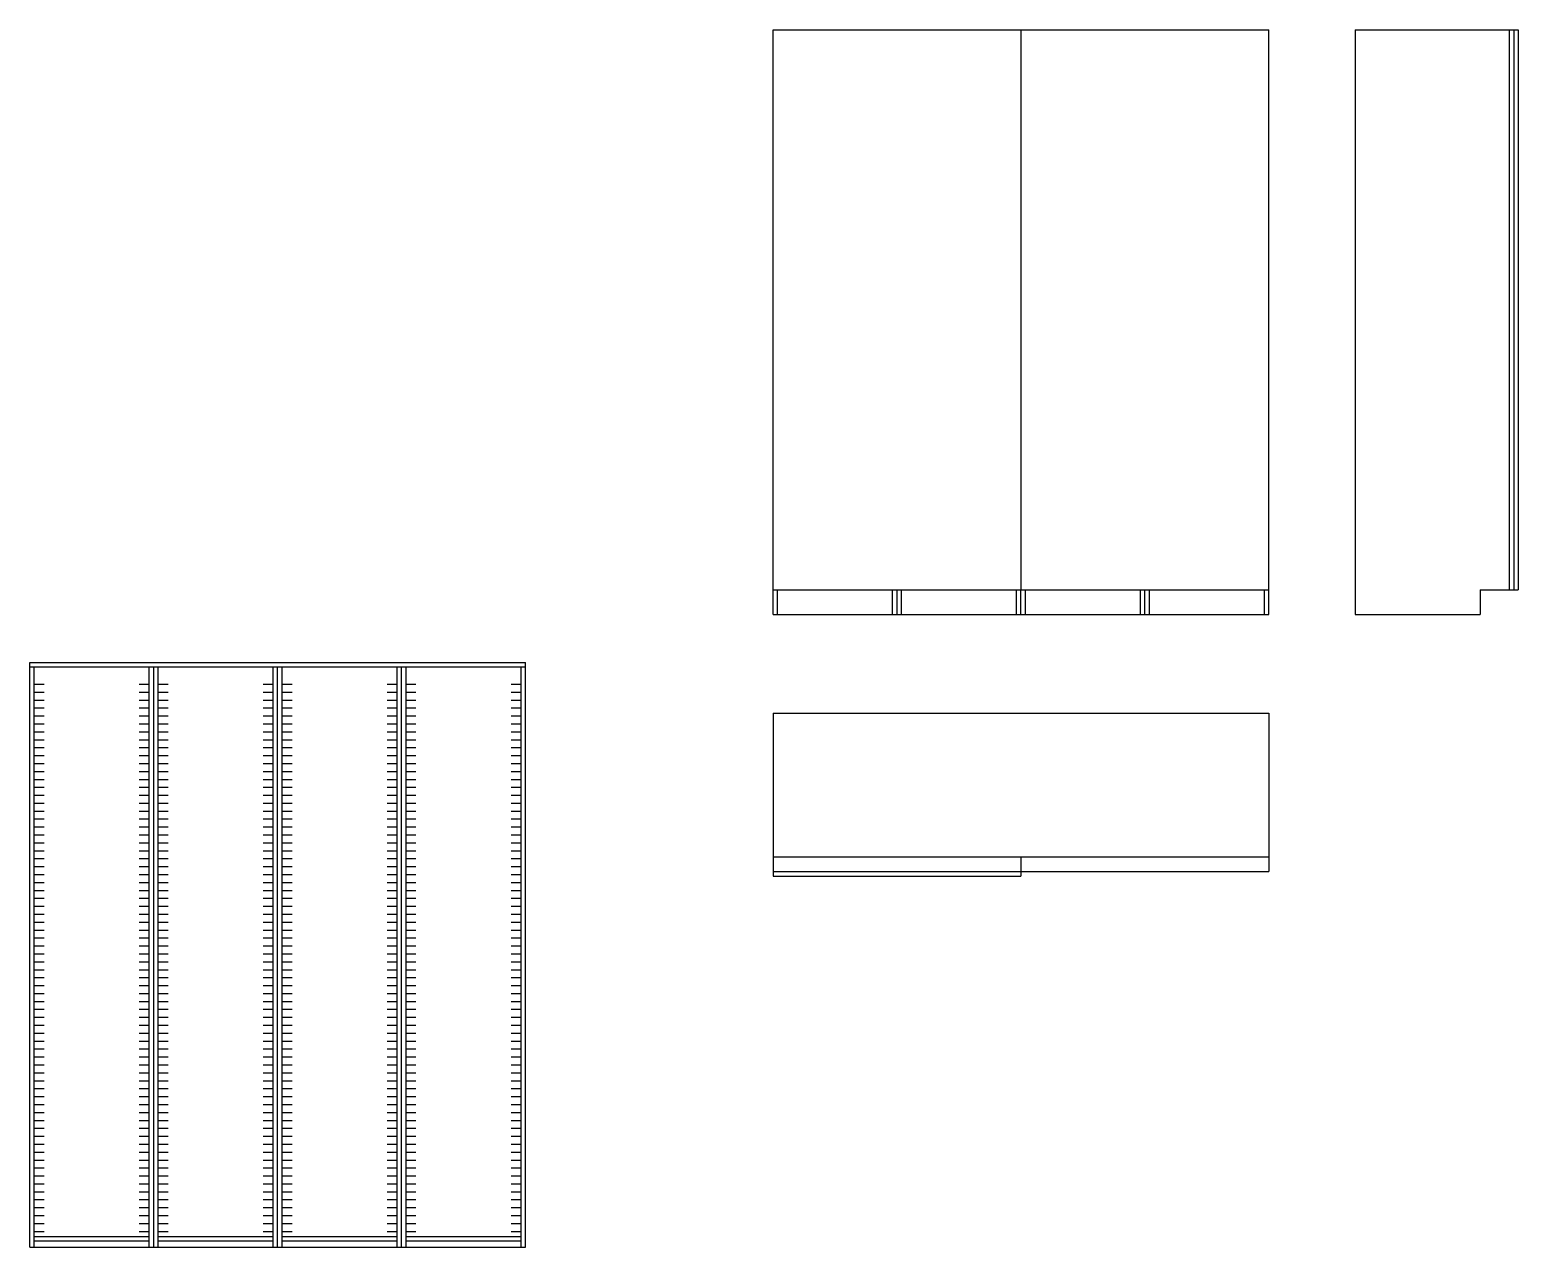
# Model space of a CAD drawing. Header units: millimetres. Extents: x 1528 to 3291, y 305 to 1763.
# Drawn here: x 2628 to 3228, y 1271 to 1763 of the extents above; entities that cross this region are included whole.
import ezdxf

# ---------------------------------------------------------------- set-up
doc = ezdxf.new("R2010")
doc.units = ezdxf.units.MM

msp = doc.modelspace()

# ---------------------------------------------------------------- linework, layer by layer
for p, q in [((2927.77, 1526.63), (2927.77, 1762.63)), ((2927.77, 1762.63), (3127.77, 1762.63)), ((3027.77, 1762.63), (3027.77, 1536.63)), ((3127.77, 1526.63), (3127.77, 1762.63)), ((3162.58, 1762.63), (3162.58, 1526.63)), ((3162.58, 1762.63), (3228.38, 1762.63)), ((3224.78, 1762.63), (3224.78, 1536.63)), ((3226.58, 1762.63), (3226.58, 1536.63)), ((3228.38, 1762.63), (3228.38, 1536.63)), ((3228.38, 1762.63), (3228.38, 1536.63)), ((2927.77, 1536.63), (3127.77, 1536.63)), ((2929.57, 1526.63), (2929.57, 1536.63)), ((2975.97, 1526.63), (2975.97, 1536.63)), ((2977.77, 1526.63), (2977.77, 1536.63)), ((2979.57, 1526.63), (2979.57, 1536.63)), ((3025.97, 1526.63), (3025.97, 1536.63)), ((3027.77, 1526.63), (3027.77, 1536.63)), ((3029.57, 1526.63), (3029.57, 1536.63)), ((3075.97, 1526.63), (3075.97, 1536.63)), ((3077.77, 1526.63), (3077.77, 1536.63)), ((3079.57, 1526.63), (3079.57, 1536.63)), ((3125.97, 1526.63), (3125.97, 1536.63)), ((3212.98, 1536.63), (3228.38, 1536.63)), ((3212.98, 1536.63), (3212.98, 1526.63)), ((2927.77, 1526.63), (3127.77, 1526.63)), ((3162.58, 1526.63), (3212.98, 1526.63)), ((2627.91, 1271.37), (2627.91, 1507.37)), ((2627.91, 1507.37), (2827.91, 1507.37)), ((2827.91, 1271.37), (2827.91, 1507.37)), ((2627.91, 1505.57), (2827.91, 1505.57)), ((2629.71, 1271.37), (2629.71, 1505.57)), ((2676.11, 1271.37), (2676.11, 1505.57)), ((2677.91, 1271.37), (2677.91, 1505.57)), ((2679.71, 1271.37), (2679.71, 1505.57)), ((2726.11, 1271.37), (2726.11, 1505.57)), ((2727.91, 1271.37), (2727.91, 1505.57)), ((2729.71, 1271.37), (2729.71, 1505.57)), ((2776.11, 1271.37), (2776.11, 1505.57)), ((2777.91, 1271.37), (2777.91, 1505.57)), ((2779.71, 1271.37), (2779.71, 1505.57)), ((2826.11, 1271.37), (2826.11, 1505.57)), ((2927.77, 1486.84), (2927.77, 1421.04)), ((2927.77, 1486.84), (3127.77, 1486.84)), ((3127.77, 1486.84), (3127.77, 1423.04)), ((2927.77, 1428.84), (3127.77, 1428.84)), ((3027.77, 1428.84), (3027.77, 1421.04)), ((2927.77, 1423.04), (3127.77, 1423.04)), ((2927.77, 1421.04), (3027.77, 1421.04)), ((2629.71, 1275.77), (2676.11, 1275.77)), ((2629.71, 1273.97), (2676.11, 1273.97)), ((2679.71, 1275.77), (2726.11, 1275.77)), ((2679.71, 1273.97), (2726.11, 1273.97)), ((2729.71, 1275.77), (2776.11, 1275.77)), ((2729.71, 1273.97), (2776.11, 1273.97)), ((2779.71, 1275.77), (2826.11, 1275.77)), ((2779.71, 1273.97), (2826.11, 1273.97)), ((2627.91, 1271.37), (2827.91, 1271.37))]:
    msp.add_line(p, q)
at = {"color": 7, "true_color": 0xedefed}
for p, q in [((2629.71, 1498.57), (2633.71, 1498.57)), ((2629.71, 1495.37), (2633.71, 1495.37)), ((2672.11, 1498.57), (2676.11, 1498.57)), ((2672.11, 1495.37), (2676.11, 1495.37)), ((2679.71, 1498.57), (2683.71, 1498.57)), ((2679.71, 1495.37), (2683.71, 1495.37)), ((2722.11, 1498.57), (2726.11, 1498.57)), ((2722.11, 1495.37), (2726.11, 1495.37)), ((2729.71, 1498.57), (2733.71, 1498.57)), ((2729.71, 1495.37), (2733.71, 1495.37)), ((2772.11, 1498.57), (2776.11, 1498.57)), ((2772.11, 1495.37), (2776.11, 1495.37)), ((2779.71, 1498.57), (2783.71, 1498.57)), ((2779.71, 1495.37), (2783.71, 1495.37)), ((2822.11, 1498.57), (2826.11, 1498.57)), ((2822.11, 1495.37), (2826.11, 1495.37)), ((2629.71, 1492.17), (2633.71, 1492.17)), ((2672.11, 1492.17), (2676.11, 1492.17)), ((2679.71, 1492.17), (2683.71, 1492.17)), ((2722.11, 1492.17), (2726.11, 1492.17)), ((2729.71, 1492.17), (2733.71, 1492.17)), ((2772.11, 1492.17), (2776.11, 1492.17)), ((2779.71, 1492.17), (2783.71, 1492.17)), ((2822.11, 1492.17), (2826.11, 1492.17)), ((2629.71, 1488.97), (2633.71, 1488.97)), ((2629.71, 1485.77), (2633.71, 1485.77)), ((2672.11, 1488.97), (2676.11, 1488.97)), ((2672.11, 1485.77), (2676.11, 1485.77)), ((2679.71, 1488.97), (2683.71, 1488.97)), ((2679.71, 1485.77), (2683.71, 1485.77)), ((2722.11, 1488.97), (2726.11, 1488.97)), ((2722.11, 1485.77), (2726.11, 1485.77)), ((2729.71, 1488.97), (2733.71, 1488.97)), ((2729.71, 1485.77), (2733.71, 1485.77)), ((2772.11, 1488.97), (2776.11, 1488.97)), ((2772.11, 1485.77), (2776.11, 1485.77)), ((2779.71, 1488.97), (2783.71, 1488.97)), ((2779.71, 1485.77), (2783.71, 1485.77)), ((2822.11, 1488.97), (2826.11, 1488.97)), ((2822.11, 1485.77), (2826.11, 1485.77)), ((2629.71, 1482.57), (2633.71, 1482.57)), ((2629.71, 1479.37), (2633.71, 1479.37)), ((2672.11, 1482.57), (2676.11, 1482.57)), ((2672.11, 1479.37), (2676.11, 1479.37)), ((2679.71, 1482.57), (2683.71, 1482.57)), ((2679.71, 1479.37), (2683.71, 1479.37)), ((2722.11, 1482.57), (2726.11, 1482.57)), ((2722.11, 1479.37), (2726.11, 1479.37)), ((2729.71, 1482.57), (2733.71, 1482.57)), ((2729.71, 1479.37), (2733.71, 1479.37)), ((2772.11, 1482.57), (2776.11, 1482.57)), ((2772.11, 1479.37), (2776.11, 1479.37)), ((2779.71, 1482.57), (2783.71, 1482.57)), ((2779.71, 1479.37), (2783.71, 1479.37)), ((2822.11, 1482.57), (2826.11, 1482.57)), ((2822.11, 1479.37), (2826.11, 1479.37)), ((2629.71, 1476.17), (2633.71, 1476.17)), ((2629.71, 1472.97), (2633.71, 1472.97)), ((2672.11, 1476.17), (2676.11, 1476.17)), ((2672.11, 1472.97), (2676.11, 1472.97)), ((2679.71, 1476.17), (2683.71, 1476.17)), ((2679.71, 1472.97), (2683.71, 1472.97)), ((2722.11, 1476.17), (2726.11, 1476.17)), ((2722.11, 1472.97), (2726.11, 1472.97)), ((2729.71, 1476.17), (2733.71, 1476.17)), ((2729.71, 1472.97), (2733.71, 1472.97)), ((2772.11, 1476.17), (2776.11, 1476.17)), ((2772.11, 1472.97), (2776.11, 1472.97)), ((2779.71, 1476.17), (2783.71, 1476.17)), ((2779.71, 1472.97), (2783.71, 1472.97)), ((2822.11, 1476.17), (2826.11, 1476.17)), ((2822.11, 1472.97), (2826.11, 1472.97)), ((2629.71, 1469.77), (2633.71, 1469.77)), ((2629.71, 1466.57), (2633.71, 1466.57)), ((2672.11, 1469.77), (2676.11, 1469.77)), ((2672.11, 1466.57), (2676.11, 1466.57)), ((2679.71, 1469.77), (2683.71, 1469.77)), ((2679.71, 1466.57), (2683.71, 1466.57)), ((2722.11, 1469.77), (2726.11, 1469.77)), ((2722.11, 1466.57), (2726.11, 1466.57)), ((2729.71, 1469.77), (2733.71, 1469.77)), ((2729.71, 1466.57), (2733.71, 1466.57)), ((2772.11, 1469.77), (2776.11, 1469.77)), ((2772.11, 1466.57), (2776.11, 1466.57)), ((2779.71, 1469.77), (2783.71, 1469.77)), ((2779.71, 1466.57), (2783.71, 1466.57)), ((2822.11, 1469.77), (2826.11, 1469.77)), ((2822.11, 1466.57), (2826.11, 1466.57)), ((2629.71, 1463.37), (2633.71, 1463.37)), ((2629.71, 1460.17), (2633.71, 1460.17)), ((2672.11, 1463.37), (2676.11, 1463.37)), ((2672.11, 1460.17), (2676.11, 1460.17)), ((2679.71, 1463.37), (2683.71, 1463.37)), ((2679.71, 1460.17), (2683.71, 1460.17)), ((2722.11, 1463.37), (2726.11, 1463.37)), ((2722.11, 1460.17), (2726.11, 1460.17)), ((2729.71, 1463.37), (2733.71, 1463.37)), ((2729.71, 1460.17), (2733.71, 1460.17)), ((2772.11, 1463.37), (2776.11, 1463.37)), ((2772.11, 1460.17), (2776.11, 1460.17)), ((2779.71, 1463.37), (2783.71, 1463.37)), ((2779.71, 1460.17), (2783.71, 1460.17)), ((2822.11, 1463.37), (2826.11, 1463.37)), ((2822.11, 1460.17), (2826.11, 1460.17)), ((2629.71, 1456.97), (2633.71, 1456.97)), ((2629.71, 1453.77), (2633.71, 1453.77)), ((2672.11, 1456.97), (2676.11, 1456.97)), ((2672.11, 1453.77), (2676.11, 1453.77)), ((2679.71, 1456.97), (2683.71, 1456.97)), ((2679.71, 1453.77), (2683.71, 1453.77)), ((2722.11, 1456.97), (2726.11, 1456.97)), ((2722.11, 1453.77), (2726.11, 1453.77)), ((2729.71, 1456.97), (2733.71, 1456.97)), ((2729.71, 1453.77), (2733.71, 1453.77)), ((2772.11, 1456.97), (2776.11, 1456.97)), ((2772.11, 1453.77), (2776.11, 1453.77)), ((2779.71, 1456.97), (2783.71, 1456.97)), ((2779.71, 1453.77), (2783.71, 1453.77)), ((2822.11, 1456.97), (2826.11, 1456.97)), ((2822.11, 1453.77), (2826.11, 1453.77)), ((2629.71, 1450.57), (2633.71, 1450.57)), ((2629.71, 1447.37), (2633.71, 1447.37)), ((2672.11, 1450.57), (2676.11, 1450.57)), ((2672.11, 1447.37), (2676.11, 1447.37)), ((2679.71, 1450.57), (2683.71, 1450.57)), ((2679.71, 1447.37), (2683.71, 1447.37)), ((2722.11, 1450.57), (2726.11, 1450.57)), ((2722.11, 1447.37), (2726.11, 1447.37)), ((2729.71, 1450.57), (2733.71, 1450.57)), ((2729.71, 1447.37), (2733.71, 1447.37)), ((2772.11, 1450.57), (2776.11, 1450.57)), ((2772.11, 1447.37), (2776.11, 1447.37)), ((2779.71, 1450.57), (2783.71, 1450.57)), ((2779.71, 1447.37), (2783.71, 1447.37)), ((2822.11, 1450.57), (2826.11, 1450.57)), ((2822.11, 1447.37), (2826.11, 1447.37)), ((2629.71, 1444.17), (2633.71, 1444.17)), ((2672.11, 1444.17), (2676.11, 1444.17)), ((2679.71, 1444.17), (2683.71, 1444.17)), ((2722.11, 1444.17), (2726.11, 1444.17)), ((2729.71, 1444.17), (2733.71, 1444.17)), ((2772.11, 1444.17), (2776.11, 1444.17)), ((2779.71, 1444.17), (2783.71, 1444.17)), ((2822.11, 1444.17), (2826.11, 1444.17)), ((2629.71, 1440.97), (2633.71, 1440.97)), ((2629.71, 1437.77), (2633.71, 1437.77)), ((2672.11, 1440.97), (2676.11, 1440.97)), ((2672.11, 1437.77), (2676.11, 1437.77)), ((2679.71, 1440.97), (2683.71, 1440.97)), ((2679.71, 1437.77), (2683.71, 1437.77)), ((2722.11, 1440.97), (2726.11, 1440.97)), ((2722.11, 1437.77), (2726.11, 1437.77)), ((2729.71, 1440.97), (2733.71, 1440.97)), ((2729.71, 1437.77), (2733.71, 1437.77)), ((2772.11, 1440.97), (2776.11, 1440.97)), ((2772.11, 1437.77), (2776.11, 1437.77)), ((2779.71, 1440.97), (2783.71, 1440.97)), ((2779.71, 1437.77), (2783.71, 1437.77)), ((2822.11, 1440.97), (2826.11, 1440.97)), ((2822.11, 1437.77), (2826.11, 1437.77)), ((2629.71, 1434.57), (2633.71, 1434.57)), ((2629.71, 1431.37), (2633.71, 1431.37)), ((2672.11, 1434.57), (2676.11, 1434.57)), ((2672.11, 1431.37), (2676.11, 1431.37)), ((2679.71, 1434.57), (2683.71, 1434.57)), ((2679.71, 1431.37), (2683.71, 1431.37)), ((2722.11, 1434.57), (2726.11, 1434.57)), ((2722.11, 1431.37), (2726.11, 1431.37)), ((2729.71, 1434.57), (2733.71, 1434.57)), ((2729.71, 1431.37), (2733.71, 1431.37)), ((2772.11, 1434.57), (2776.11, 1434.57)), ((2772.11, 1431.37), (2776.11, 1431.37)), ((2779.71, 1434.57), (2783.71, 1434.57)), ((2779.71, 1431.37), (2783.71, 1431.37)), ((2822.11, 1434.57), (2826.11, 1434.57)), ((2822.11, 1431.37), (2826.11, 1431.37)), ((2629.71, 1428.17), (2633.71, 1428.17)), ((2629.71, 1424.97), (2633.71, 1424.97)), ((2672.11, 1428.17), (2676.11, 1428.17)), ((2672.11, 1424.97), (2676.11, 1424.97)), ((2679.71, 1428.17), (2683.71, 1428.17)), ((2679.71, 1424.97), (2683.71, 1424.97)), ((2722.11, 1428.17), (2726.11, 1428.17)), ((2722.11, 1424.97), (2726.11, 1424.97)), ((2729.71, 1428.17), (2733.71, 1428.17)), ((2729.71, 1424.97), (2733.71, 1424.97)), ((2772.11, 1428.17), (2776.11, 1428.17)), ((2772.11, 1424.97), (2776.11, 1424.97)), ((2779.71, 1428.17), (2783.71, 1428.17)), ((2779.71, 1424.97), (2783.71, 1424.97)), ((2822.11, 1428.17), (2826.11, 1428.17)), ((2822.11, 1424.97), (2826.11, 1424.97)), ((2629.71, 1421.77), (2633.71, 1421.77)), ((2629.71, 1418.57), (2633.71, 1418.57)), ((2672.11, 1421.77), (2676.11, 1421.77)), ((2672.11, 1418.57), (2676.11, 1418.57)), ((2679.71, 1421.77), (2683.71, 1421.77)), ((2679.71, 1418.57), (2683.71, 1418.57)), ((2722.11, 1421.77), (2726.11, 1421.77)), ((2722.11, 1418.57), (2726.11, 1418.57)), ((2729.71, 1421.77), (2733.71, 1421.77)), ((2729.71, 1418.57), (2733.71, 1418.57)), ((2772.11, 1421.77), (2776.11, 1421.77)), ((2772.11, 1418.57), (2776.11, 1418.57)), ((2779.71, 1421.77), (2783.71, 1421.77)), ((2779.71, 1418.57), (2783.71, 1418.57)), ((2822.11, 1421.77), (2826.11, 1421.77)), ((2822.11, 1418.57), (2826.11, 1418.57)), ((2629.71, 1415.37), (2633.71, 1415.37)), ((2629.71, 1412.17), (2633.71, 1412.17)), ((2672.11, 1415.37), (2676.11, 1415.37)), ((2672.11, 1412.17), (2676.11, 1412.17)), ((2679.71, 1415.37), (2683.71, 1415.37)), ((2679.71, 1412.17), (2683.71, 1412.17)), ((2722.11, 1415.37), (2726.11, 1415.37)), ((2722.11, 1412.17), (2726.11, 1412.17)), ((2729.71, 1415.37), (2733.71, 1415.37)), ((2729.71, 1412.17), (2733.71, 1412.17)), ((2772.11, 1415.37), (2776.11, 1415.37)), ((2772.11, 1412.17), (2776.11, 1412.17)), ((2779.71, 1415.37), (2783.71, 1415.37)), ((2779.71, 1412.17), (2783.71, 1412.17)), ((2822.11, 1415.37), (2826.11, 1415.37)), ((2822.11, 1412.17), (2826.11, 1412.17)), ((2629.71, 1408.97), (2633.71, 1408.97)), ((2629.71, 1405.77), (2633.71, 1405.77)), ((2672.11, 1408.97), (2676.11, 1408.97)), ((2672.11, 1405.77), (2676.11, 1405.77)), ((2679.71, 1408.97), (2683.71, 1408.97)), ((2679.71, 1405.77), (2683.71, 1405.77)), ((2722.11, 1408.97), (2726.11, 1408.97)), ((2722.11, 1405.77), (2726.11, 1405.77)), ((2729.71, 1408.97), (2733.71, 1408.97)), ((2729.71, 1405.77), (2733.71, 1405.77)), ((2772.11, 1408.97), (2776.11, 1408.97)), ((2772.11, 1405.77), (2776.11, 1405.77)), ((2779.71, 1408.97), (2783.71, 1408.97)), ((2779.71, 1405.77), (2783.71, 1405.77)), ((2822.11, 1408.97), (2826.11, 1408.97)), ((2822.11, 1405.77), (2826.11, 1405.77)), ((2629.71, 1402.57), (2633.71, 1402.57)), ((2629.71, 1399.37), (2633.71, 1399.37)), ((2672.11, 1402.57), (2676.11, 1402.57)), ((2672.11, 1399.37), (2676.11, 1399.37)), ((2679.71, 1402.57), (2683.71, 1402.57)), ((2679.71, 1399.37), (2683.71, 1399.37)), ((2722.11, 1402.57), (2726.11, 1402.57)), ((2722.11, 1399.37), (2726.11, 1399.37)), ((2729.71, 1402.57), (2733.71, 1402.57)), ((2729.71, 1399.37), (2733.71, 1399.37)), ((2772.11, 1402.57), (2776.11, 1402.57)), ((2772.11, 1399.37), (2776.11, 1399.37)), ((2779.71, 1402.57), (2783.71, 1402.57)), ((2779.71, 1399.37), (2783.71, 1399.37)), ((2822.11, 1402.57), (2826.11, 1402.57)), ((2822.11, 1399.37), (2826.11, 1399.37)), ((2629.71, 1396.17), (2633.71, 1396.17)), ((2672.11, 1396.17), (2676.11, 1396.17)), ((2679.71, 1396.17), (2683.71, 1396.17)), ((2722.11, 1396.17), (2726.11, 1396.17)), ((2729.71, 1396.17), (2733.71, 1396.17)), ((2772.11, 1396.17), (2776.11, 1396.17)), ((2779.71, 1396.17), (2783.71, 1396.17)), ((2822.11, 1396.17), (2826.11, 1396.17)), ((2629.71, 1392.97), (2633.71, 1392.97)), ((2629.71, 1389.77), (2633.71, 1389.77)), ((2672.11, 1392.97), (2676.11, 1392.97)), ((2672.11, 1389.77), (2676.11, 1389.77)), ((2679.71, 1392.97), (2683.71, 1392.97)), ((2679.71, 1389.77), (2683.71, 1389.77)), ((2722.11, 1392.97), (2726.11, 1392.97)), ((2722.11, 1389.77), (2726.11, 1389.77)), ((2729.71, 1392.97), (2733.71, 1392.97)), ((2729.71, 1389.77), (2733.71, 1389.77)), ((2772.11, 1392.97), (2776.11, 1392.97)), ((2772.11, 1389.77), (2776.11, 1389.77)), ((2779.71, 1392.97), (2783.71, 1392.97)), ((2779.71, 1389.77), (2783.71, 1389.77)), ((2822.11, 1392.97), (2826.11, 1392.97)), ((2822.11, 1389.77), (2826.11, 1389.77)), ((2629.71, 1386.57), (2633.71, 1386.57)), ((2629.71, 1383.37), (2633.71, 1383.37)), ((2672.11, 1386.57), (2676.11, 1386.57)), ((2672.11, 1383.37), (2676.11, 1383.37)), ((2679.71, 1386.57), (2683.71, 1386.57)), ((2679.71, 1383.37), (2683.71, 1383.37)), ((2722.11, 1386.57), (2726.11, 1386.57)), ((2722.11, 1383.37), (2726.11, 1383.37)), ((2729.71, 1386.57), (2733.71, 1386.57)), ((2729.71, 1383.37), (2733.71, 1383.37)), ((2772.11, 1386.57), (2776.11, 1386.57)), ((2772.11, 1383.37), (2776.11, 1383.37)), ((2779.71, 1386.57), (2783.71, 1386.57)), ((2779.71, 1383.37), (2783.71, 1383.37)), ((2822.11, 1386.57), (2826.11, 1386.57)), ((2822.11, 1383.37), (2826.11, 1383.37)), ((2629.71, 1380.17), (2633.71, 1380.17)), ((2629.71, 1376.97), (2633.71, 1376.97)), ((2672.11, 1380.17), (2676.11, 1380.17)), ((2672.11, 1376.97), (2676.11, 1376.97)), ((2679.71, 1380.17), (2683.71, 1380.17)), ((2679.71, 1376.97), (2683.71, 1376.97)), ((2722.11, 1380.17), (2726.11, 1380.17)), ((2722.11, 1376.97), (2726.11, 1376.97)), ((2729.71, 1380.17), (2733.71, 1380.17)), ((2729.71, 1376.97), (2733.71, 1376.97)), ((2772.11, 1380.17), (2776.11, 1380.17)), ((2772.11, 1376.97), (2776.11, 1376.97)), ((2779.71, 1380.17), (2783.71, 1380.17)), ((2779.71, 1376.97), (2783.71, 1376.97)), ((2822.11, 1380.17), (2826.11, 1380.17)), ((2822.11, 1376.97), (2826.11, 1376.97)), ((2629.71, 1373.77), (2633.71, 1373.77)), ((2629.71, 1370.57), (2633.71, 1370.57)), ((2672.11, 1373.77), (2676.11, 1373.77)), ((2672.11, 1370.57), (2676.11, 1370.57)), ((2679.71, 1373.77), (2683.71, 1373.77)), ((2679.71, 1370.57), (2683.71, 1370.57)), ((2722.11, 1373.77), (2726.11, 1373.77)), ((2722.11, 1370.57), (2726.11, 1370.57)), ((2729.71, 1373.77), (2733.71, 1373.77)), ((2729.71, 1370.57), (2733.71, 1370.57)), ((2772.11, 1373.77), (2776.11, 1373.77)), ((2772.11, 1370.57), (2776.11, 1370.57)), ((2779.71, 1373.77), (2783.71, 1373.77)), ((2779.71, 1370.57), (2783.71, 1370.57)), ((2822.11, 1373.77), (2826.11, 1373.77)), ((2822.11, 1370.57), (2826.11, 1370.57)), ((2629.71, 1367.37), (2633.71, 1367.37)), ((2629.71, 1364.17), (2633.71, 1364.17)), ((2672.11, 1367.37), (2676.11, 1367.37)), ((2672.11, 1364.17), (2676.11, 1364.17)), ((2679.71, 1367.37), (2683.71, 1367.37)), ((2679.71, 1364.17), (2683.71, 1364.17)), ((2722.11, 1367.37), (2726.11, 1367.37)), ((2722.11, 1364.17), (2726.11, 1364.17)), ((2729.71, 1367.37), (2733.71, 1367.37)), ((2729.71, 1364.17), (2733.71, 1364.17)), ((2772.11, 1367.37), (2776.11, 1367.37)), ((2772.11, 1364.17), (2776.11, 1364.17)), ((2779.71, 1367.37), (2783.71, 1367.37)), ((2779.71, 1364.17), (2783.71, 1364.17)), ((2822.11, 1367.37), (2826.11, 1367.37)), ((2822.11, 1364.17), (2826.11, 1364.17)), ((2629.71, 1360.97), (2633.71, 1360.97)), ((2629.71, 1357.77), (2633.71, 1357.77)), ((2672.11, 1360.97), (2676.11, 1360.97)), ((2672.11, 1357.77), (2676.11, 1357.77)), ((2679.71, 1360.97), (2683.71, 1360.97)), ((2679.71, 1357.77), (2683.71, 1357.77)), ((2722.11, 1360.97), (2726.11, 1360.97)), ((2722.11, 1357.77), (2726.11, 1357.77)), ((2729.71, 1360.97), (2733.71, 1360.97)), ((2729.71, 1357.77), (2733.71, 1357.77)), ((2772.11, 1360.97), (2776.11, 1360.97)), ((2772.11, 1357.77), (2776.11, 1357.77)), ((2779.71, 1360.97), (2783.71, 1360.97)), ((2779.71, 1357.77), (2783.71, 1357.77)), ((2822.11, 1360.97), (2826.11, 1360.97)), ((2822.11, 1357.77), (2826.11, 1357.77)), ((2629.71, 1354.57), (2633.71, 1354.57)), ((2629.71, 1351.37), (2633.71, 1351.37)), ((2672.11, 1354.57), (2676.11, 1354.57)), ((2672.11, 1351.37), (2676.11, 1351.37)), ((2679.71, 1354.57), (2683.71, 1354.57)), ((2679.71, 1351.37), (2683.71, 1351.37)), ((2722.11, 1354.57), (2726.11, 1354.57)), ((2722.11, 1351.37), (2726.11, 1351.37)), ((2729.71, 1354.57), (2733.71, 1354.57)), ((2729.71, 1351.37), (2733.71, 1351.37)), ((2772.11, 1354.57), (2776.11, 1354.57)), ((2772.11, 1351.37), (2776.11, 1351.37)), ((2779.71, 1354.57), (2783.71, 1354.57)), ((2779.71, 1351.37), (2783.71, 1351.37)), ((2822.11, 1354.57), (2826.11, 1354.57)), ((2822.11, 1351.37), (2826.11, 1351.37)), ((2629.71, 1348.17), (2633.71, 1348.17)), ((2672.11, 1348.17), (2676.11, 1348.17)), ((2679.71, 1348.17), (2683.71, 1348.17)), ((2722.11, 1348.17), (2726.11, 1348.17)), ((2729.71, 1348.17), (2733.71, 1348.17)), ((2772.11, 1348.17), (2776.11, 1348.17)), ((2779.71, 1348.17), (2783.71, 1348.17)), ((2822.11, 1348.17), (2826.11, 1348.17)), ((2629.71, 1344.97), (2633.71, 1344.97)), ((2629.71, 1341.77), (2633.71, 1341.77)), ((2672.11, 1344.97), (2676.11, 1344.97)), ((2672.11, 1341.77), (2676.11, 1341.77)), ((2679.71, 1344.97), (2683.71, 1344.97)), ((2679.71, 1341.77), (2683.71, 1341.77)), ((2722.11, 1344.97), (2726.11, 1344.97)), ((2722.11, 1341.77), (2726.11, 1341.77)), ((2729.71, 1344.97), (2733.71, 1344.97)), ((2729.71, 1341.77), (2733.71, 1341.77)), ((2772.11, 1344.97), (2776.11, 1344.97)), ((2772.11, 1341.77), (2776.11, 1341.77)), ((2779.71, 1344.97), (2783.71, 1344.97)), ((2779.71, 1341.77), (2783.71, 1341.77)), ((2822.11, 1344.97), (2826.11, 1344.97)), ((2822.11, 1341.77), (2826.11, 1341.77)), ((2629.71, 1338.57), (2633.71, 1338.57)), ((2629.71, 1335.37), (2633.71, 1335.37)), ((2672.11, 1338.57), (2676.11, 1338.57)), ((2672.11, 1335.37), (2676.11, 1335.37)), ((2679.71, 1338.57), (2683.71, 1338.57)), ((2679.71, 1335.37), (2683.71, 1335.37)), ((2722.11, 1338.57), (2726.11, 1338.57)), ((2722.11, 1335.37), (2726.11, 1335.37)), ((2729.71, 1338.57), (2733.71, 1338.57)), ((2729.71, 1335.37), (2733.71, 1335.37)), ((2772.11, 1338.57), (2776.11, 1338.57)), ((2772.11, 1335.37), (2776.11, 1335.37)), ((2779.71, 1338.57), (2783.71, 1338.57)), ((2779.71, 1335.37), (2783.71, 1335.37)), ((2822.11, 1338.57), (2826.11, 1338.57)), ((2822.11, 1335.37), (2826.11, 1335.37)), ((2629.71, 1332.17), (2633.71, 1332.17)), ((2629.71, 1328.97), (2633.71, 1328.97)), ((2672.11, 1332.17), (2676.11, 1332.17)), ((2672.11, 1328.97), (2676.11, 1328.97)), ((2679.71, 1332.17), (2683.71, 1332.17)), ((2679.71, 1328.97), (2683.71, 1328.97)), ((2722.11, 1332.17), (2726.11, 1332.17)), ((2722.11, 1328.97), (2726.11, 1328.97)), ((2729.71, 1332.17), (2733.71, 1332.17)), ((2729.71, 1328.97), (2733.71, 1328.97)), ((2772.11, 1332.17), (2776.11, 1332.17)), ((2772.11, 1328.97), (2776.11, 1328.97)), ((2779.71, 1332.17), (2783.71, 1332.17)), ((2779.71, 1328.97), (2783.71, 1328.97)), ((2822.11, 1332.17), (2826.11, 1332.17)), ((2822.11, 1328.97), (2826.11, 1328.97)), ((2629.71, 1325.77), (2633.71, 1325.77)), ((2629.71, 1322.57), (2633.71, 1322.57)), ((2672.11, 1325.77), (2676.11, 1325.77)), ((2672.11, 1322.57), (2676.11, 1322.57)), ((2679.71, 1325.77), (2683.71, 1325.77)), ((2679.71, 1322.57), (2683.71, 1322.57)), ((2722.11, 1325.77), (2726.11, 1325.77)), ((2722.11, 1322.57), (2726.11, 1322.57)), ((2729.71, 1325.77), (2733.71, 1325.77)), ((2729.71, 1322.57), (2733.71, 1322.57)), ((2772.11, 1325.77), (2776.11, 1325.77)), ((2772.11, 1322.57), (2776.11, 1322.57)), ((2779.71, 1325.77), (2783.71, 1325.77)), ((2779.71, 1322.57), (2783.71, 1322.57)), ((2822.11, 1325.77), (2826.11, 1325.77)), ((2822.11, 1322.57), (2826.11, 1322.57)), ((2629.71, 1319.37), (2633.71, 1319.37)), ((2629.71, 1316.17), (2633.71, 1316.17)), ((2672.11, 1319.37), (2676.11, 1319.37)), ((2672.11, 1316.17), (2676.11, 1316.17)), ((2679.71, 1319.37), (2683.71, 1319.37)), ((2679.71, 1316.17), (2683.71, 1316.17)), ((2722.11, 1319.37), (2726.11, 1319.37)), ((2722.11, 1316.17), (2726.11, 1316.17)), ((2729.71, 1319.37), (2733.71, 1319.37)), ((2729.71, 1316.17), (2733.71, 1316.17)), ((2772.11, 1319.37), (2776.11, 1319.37)), ((2772.11, 1316.17), (2776.11, 1316.17)), ((2779.71, 1319.37), (2783.71, 1319.37)), ((2779.71, 1316.17), (2783.71, 1316.17)), ((2822.11, 1319.37), (2826.11, 1319.37)), ((2822.11, 1316.17), (2826.11, 1316.17)), ((2629.71, 1312.97), (2633.71, 1312.97)), ((2629.71, 1309.77), (2633.71, 1309.77)), ((2672.11, 1312.97), (2676.11, 1312.97)), ((2672.11, 1309.77), (2676.11, 1309.77)), ((2679.71, 1312.97), (2683.71, 1312.97)), ((2679.71, 1309.77), (2683.71, 1309.77)), ((2722.11, 1312.97), (2726.11, 1312.97)), ((2722.11, 1309.77), (2726.11, 1309.77)), ((2729.71, 1312.97), (2733.71, 1312.97)), ((2729.71, 1309.77), (2733.71, 1309.77)), ((2772.11, 1312.97), (2776.11, 1312.97)), ((2772.11, 1309.77), (2776.11, 1309.77)), ((2779.71, 1312.97), (2783.71, 1312.97)), ((2779.71, 1309.77), (2783.71, 1309.77)), ((2822.11, 1312.97), (2826.11, 1312.97)), ((2822.11, 1309.77), (2826.11, 1309.77)), ((2629.71, 1306.57), (2633.71, 1306.57)), ((2629.71, 1303.37), (2633.71, 1303.37)), ((2672.11, 1306.57), (2676.11, 1306.57)), ((2672.11, 1303.37), (2676.11, 1303.37)), ((2679.71, 1306.57), (2683.71, 1306.57)), ((2679.71, 1303.37), (2683.71, 1303.37)), ((2722.11, 1306.57), (2726.11, 1306.57)), ((2722.11, 1303.37), (2726.11, 1303.37)), ((2729.71, 1306.57), (2733.71, 1306.57)), ((2729.71, 1303.37), (2733.71, 1303.37)), ((2772.11, 1306.57), (2776.11, 1306.57)), ((2772.11, 1303.37), (2776.11, 1303.37)), ((2779.71, 1306.57), (2783.71, 1306.57)), ((2779.71, 1303.37), (2783.71, 1303.37)), ((2822.11, 1306.57), (2826.11, 1306.57)), ((2822.11, 1303.37), (2826.11, 1303.37)), ((2629.71, 1300.17), (2633.71, 1300.17)), ((2672.11, 1300.17), (2676.11, 1300.17)), ((2679.71, 1300.17), (2683.71, 1300.17)), ((2722.11, 1300.17), (2726.11, 1300.17)), ((2729.71, 1300.17), (2733.71, 1300.17)), ((2772.11, 1300.17), (2776.11, 1300.17)), ((2779.71, 1300.17), (2783.71, 1300.17)), ((2822.11, 1300.17), (2826.11, 1300.17)), ((2629.71, 1296.97), (2633.71, 1296.97)), ((2629.71, 1293.77), (2633.71, 1293.77)), ((2672.11, 1296.97), (2676.11, 1296.97)), ((2672.11, 1293.77), (2676.11, 1293.77)), ((2679.71, 1296.97), (2683.71, 1296.97)), ((2679.71, 1293.77), (2683.71, 1293.77)), ((2722.11, 1296.97), (2726.11, 1296.97)), ((2722.11, 1293.77), (2726.11, 1293.77)), ((2729.71, 1296.97), (2733.71, 1296.97)), ((2729.71, 1293.77), (2733.71, 1293.77)), ((2772.11, 1296.97), (2776.11, 1296.97)), ((2772.11, 1293.77), (2776.11, 1293.77)), ((2779.71, 1296.97), (2783.71, 1296.97)), ((2779.71, 1293.77), (2783.71, 1293.77)), ((2822.11, 1296.97), (2826.11, 1296.97)), ((2822.11, 1293.77), (2826.11, 1293.77)), ((2629.71, 1290.57), (2633.71, 1290.57)), ((2629.71, 1287.37), (2633.71, 1287.37)), ((2672.11, 1290.57), (2676.11, 1290.57)), ((2672.11, 1287.37), (2676.11, 1287.37)), ((2679.71, 1290.57), (2683.71, 1290.57)), ((2679.71, 1287.37), (2683.71, 1287.37)), ((2722.11, 1290.57), (2726.11, 1290.57)), ((2722.11, 1287.37), (2726.11, 1287.37)), ((2729.71, 1290.57), (2733.71, 1290.57)), ((2729.71, 1287.37), (2733.71, 1287.37)), ((2772.11, 1290.57), (2776.11, 1290.57)), ((2772.11, 1287.37), (2776.11, 1287.37)), ((2779.71, 1290.57), (2783.71, 1290.57)), ((2779.71, 1287.37), (2783.71, 1287.37)), ((2822.11, 1290.57), (2826.11, 1290.57)), ((2822.11, 1287.37), (2826.11, 1287.37)), ((2629.71, 1284.17), (2633.71, 1284.17)), ((2629.71, 1280.97), (2633.71, 1280.97)), ((2672.11, 1284.17), (2676.11, 1284.17)), ((2672.11, 1280.97), (2676.11, 1280.97)), ((2679.71, 1284.17), (2683.71, 1284.17)), ((2679.71, 1280.97), (2683.71, 1280.97)), ((2722.11, 1284.17), (2726.11, 1284.17)), ((2722.11, 1280.97), (2726.11, 1280.97)), ((2729.71, 1284.17), (2733.71, 1284.17)), ((2729.71, 1280.97), (2733.71, 1280.97)), ((2772.11, 1284.17), (2776.11, 1284.17)), ((2772.11, 1280.97), (2776.11, 1280.97)), ((2779.71, 1284.17), (2783.71, 1284.17)), ((2779.71, 1280.97), (2783.71, 1280.97)), ((2822.11, 1284.17), (2826.11, 1284.17)), ((2822.11, 1280.97), (2826.11, 1280.97)), ((2629.71, 1277.77), (2633.71, 1277.77)), ((2672.11, 1277.77), (2676.11, 1277.77)), ((2679.71, 1277.77), (2683.71, 1277.77)), ((2722.11, 1277.77), (2726.11, 1277.77)), ((2729.71, 1277.77), (2733.71, 1277.77)), ((2772.11, 1277.77), (2776.11, 1277.77)), ((2779.71, 1277.77), (2783.71, 1277.77)), ((2822.11, 1277.77), (2826.11, 1277.77))]:
    msp.add_line(p, q, dxfattribs=at)

doc.saveas('drawing.dxf')
